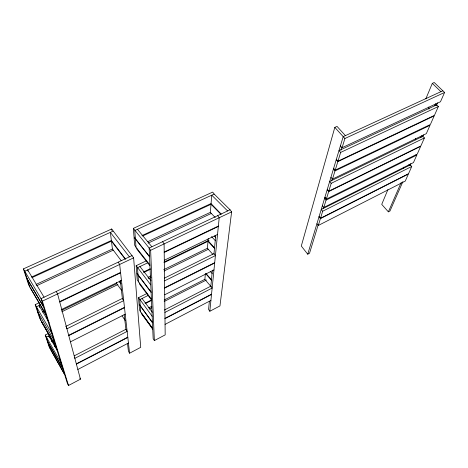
<?xml version="1.0" encoding="UTF-8"?>
<svg xmlns="http://www.w3.org/2000/svg" width="468" height="468" viewBox="0 0 468 468"><rect width="100%" height="100%" fill="white"/><g stroke="black" fill="none" stroke-linecap="round" stroke-linejoin="round"><path stroke-width="0.7" d="M205.329 273.967L204.885 279.402L210.933 286.474M208.219 238.528L208.038 240.751L214.713 248.063M142.629 236.018L211.009 204.276L210.343 212.437L215.262 217.561M209.36 301.427L208.588 309.424L209.828 311.267L219.966 305.908L231.619 211.858L230.063 209.781L214.168 194.074L212.688 192.091L133.374 228.361L133.988 236.539L135.375 238.657M210.77 286.89L212.39 270.171M213.934 254.177L215.766 235.275M209.828 311.267L219.211 217.749L217.661 215.649M345.407 135.626L337.019 126.395L334.819 127.384L301.293 246.033L307.733 254.206L309.524 253.264L318.228 224.728M307.733 254.206L343.208 136.638L442.857 90.792M323.113 208.716L323.54 207.324M331.607 180.87L332.245 178.782M340.95 150.24L341.798 147.455M318.322 225.453L320.41 218.632L408.371 174.078L405.259 181.093L318.322 225.453L316.924 223.739M319.1 216.526L320.521 218.252L322.668 211.226L411.746 166.473L410.26 164.894L321.224 209.488L322.668 211.226M322.364 205.704L323.827 207.453L326.067 200.111L416.807 155.078L416.04 154.282M326.36 199.157L328.676 191.57L420.679 146.344L417.24 154.101L326.36 199.157L324.874 197.391M327.296 189.37L328.805 191.149L331.198 183.327L424.417 137.931L422.832 136.311L329.659 181.531L331.198 183.327M332.485 179.115L334.989 170.925L430.022 125.301L426.325 133.637L332.485 179.115L330.935 177.314M335.234 170.124L337.826 161.653L434.205 115.883L430.385 124.488L335.234 170.124L333.649 168.304M336.352 159.348L337.966 161.179L340.645 152.422L438.358 106.528L436.662 104.873L339.002 150.573L340.645 152.422M340.429 145.846L342.09 147.701L344.898 138.505L444.6 92.465L434.222 82.508L432.303 83.374L425.839 98.836M387.913 189.587L381.736 204.37L388.364 211.852L389.973 211.004L402.901 181.619M388.364 211.852L401.211 182.473M408.511 165.783L409.096 164.449M420.779 137.744L421.656 135.743M434.795 105.698L435.673 103.697M409.95 165.59L410.834 163.584M422.586 136.872L423.47 134.866M436.392 105.481L437.568 102.814M411.746 166.473L408.546 173.686L320.521 218.252M416.807 155.078L413.466 162.595L323.827 207.453M424.417 137.931L420.872 145.917L328.805 191.149M438.358 106.528L434.415 115.403L337.966 161.179M444.6 92.465L440.476 101.755L342.09 147.701M127.495 343.26L128.407 351.228L129.583 353.217L140.722 347.332L133.626 257.839L111.688 228.992L23.4 268.895L41.008 298.642L67.386 383.38L68.509 385.492L80.443 379.185L57.582 293.916L56.207 291.459M133.374 228.361L149.157 248.052L153.159 338.651L154.358 340.593L165.181 334.872L164.104 243.91L162.607 241.693M77.84 369.468L128.448 343.038M165.058 324.388L210.916 300.427M76.331 363.847L127.793 337.153M76.407 364.127L127.822 337.451M164.988 318.345L211.542 294.185M164.988 318.649L211.513 294.501M74.301 355.815L125.904 329.314L127.15 331.391L74.851 358.33L74.254 357.236M164.286 310.085L210.84 286.164L212.156 288.072L164.917 312.419M148.695 307.88L151.924 306.242M164.198 300.011L204.89 279.343M149.233 309.091L151.831 307.769M164.18 301.486L206.429 279.993M55.364 347.66L56.663 347.01M145.051 303.188L151.544 299.918M145.735 303.381L151.568 300.438M70.434 341.851L125.225 314.198M164.707 294.776L213.981 269.896M164.631 288.112L214.666 263.045M54.545 346.595L55.85 345.94M140.224 305.622L139.025 303.697L138.575 297.677L147.016 293.465M51.474 341.751L53.422 340.78M68.673 335.275L124.465 307.353M148.572 295.226L139.792 299.625L140.23 305.68L152.439 322.411M68.761 335.609L124.5 307.704M164.625 287.756L214.701 262.683M65.66 326.5L122.37 298.438L123.71 300.631L66.936 328.811L66.298 327.653M164.467 278.121L213.993 253.603L215.415 255.604L164.543 280.87M50.146 335.252L46.35 337.13L48.216 342.804L62.706 368.339M62.794 368.62L47.116 340.739L45.238 335.047L48.485 333.438M325.892 197.701L324.587 198.35L326.067 200.111M148.455 278.676L151.07 277.395M164.122 270.99L208.512 249.204M148.058 277.337L150.667 276.061M163.712 269.667L207.423 248.256M164.297 260.255L217.532 234.462M61.776 310.284L116.707 283.661L116.544 282.321M143.676 271.926L150.24 268.737M164.034 262.045L208.044 240.681M61.776 311.799L117.918 284.544M143.711 272.528L150.269 269.346M164.046 262.653L209.097 240.768M61.729 309.389L121.464 280.472M42.723 312.127L44.039 311.489M147.777 262.782L137.481 267.737L137.99 274.757L151.094 291.991M59.641 301.603L120.563 272.405M59.752 301.995L120.604 272.815M164.204 252.018L218.38 226.038M137.984 274.693L136.697 272.668L136.176 265.695L145.998 260.986M164.204 252.433L218.334 226.465M42.529 311.559L43.84 310.928M68.509 385.492L42.372 301.135L133.626 257.839M53.984 340.324L37.393 311.284L35.199 304.639L39.148 302.767M154.358 340.593L150.637 250.304L231.619 211.858M40.412 304.925L36.387 306.838L38.563 313.461M132.157 255.557L41.008 298.642L42.372 301.135M230.063 209.781L149.157 248.052L150.637 250.304M147.777 241.699L210.348 212.361M148.11 243.132L211.641 213.279M36.609 285.737L113.209 250.158M36.077 284.409L112.425 249.011L111.46 241.178L32.339 277.483M141.933 235.62L211.068 203.557M31.467 277.109L111.372 240.476L110.366 232.35L129.39 256.868M214.168 194.074L134.784 230.502L135.381 238.738L149.526 256.417M113.057 231.133L24.669 271.224L27.243 279.045L43.471 306.552M432.303 83.374L440.932 91.675M227.6 210.951L211.747 195.185L211.062 203.633L221.089 213.917M211.009 204.276L221.036 214.426M214.28 236.036L215.742 237.586M211.542 236.609L215.426 240.757M214.402 248.245L207.991 241.307L207.418 248.321L212.747 254.241M334.819 127.384L344.898 138.505M210.267 271.422L212.191 273.599M336.211 159.822L337.826 161.653M205.856 273.839L211.536 280.332M333.409 169.106L334.989 170.925M205.897 273.365L211.571 279.928M327.167 189.792L328.676 191.57M318.989 216.906L320.41 218.632M137.44 229.285L151.866 246.771M135.995 247.227L134.632 245.127L134.041 237.241L149.544 256.833M149.9 264.888L136.001 247.297L135.427 239.364M149.935 265.719L136.919 249.228L136.861 248.414M139.926 266.561L151.047 280.812M150.784 284.889L136.176 265.695M151.416 299.198L137.247 280.01L136.744 273.271L151.111 292.342M111.46 241.178L125.377 259.33M111.372 240.476L125.325 258.845M151.445 299.906L139.37 283.854L139.318 283.158M112.425 249.011L121.206 260.699M142.056 298.49L152.334 312.255M152.17 316.31L138.575 297.677M140.681 311.951L139.499 310.044L139.066 304.218L152.451 322.715M119.276 281.607L120.972 283.93M119.211 281.057L120.908 283.403M152.744 329.232L141.476 313.659L141.435 313.057L152.714 328.618L140.687 312.004L140.26 306.142M116.707 283.661L121.733 290.646M122.043 315.859L125.336 320.603M118.223 262.144L119.673 264.455L129.583 353.217M44.068 297.198L27.63 269.878L28.051 271.183M45.963 314.543L28.712 284.977L26.214 277.425L43.594 306.944M46.203 315.327L30.666 288.499M49.058 322.534L39.09 305.551L39.727 307.54M51.813 333.345L35.199 304.639M57.78 351.427L48.842 335.895L49.245 337.159M40.856 320.422L38.75 314.034L37.58 311.858L39.698 318.269L55.979 346.735L41.541 321.621L41.757 322.282L56.189 347.396M60.945 362.677L45.238 335.047M47.28 341.236L49.099 346.747L64.496 374.096M64.678 374.663L50.837 349.941M27.243 279.045L25.992 276.746L23.4 268.895M79.876 378.144L80.443 379.185M27.466 279.724L29.94 287.253M48.38 343.296L50.187 348.789M111.688 228.992L111.852 230.35M120.294 280.25L122.446 299.081M124.184 314.291L125.921 329.495M403.515 167.164L403.65 168.521M415.566 138.499L415.683 139.868M428.823 107.037L428.969 109.126M138.025 275.289L138.516 282.075"/></g></svg>
